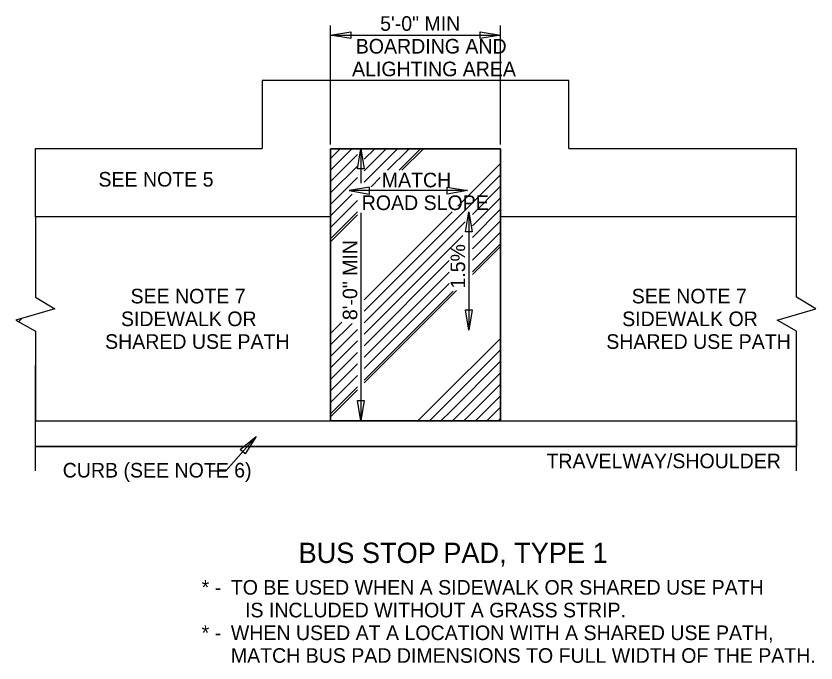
# Model space of a CAD drawing. Extents: x 1.8 to 18.1, y 0.6 to 10.4.
# Drawn here: x 2.716 to 7.645, y 6.227 to 10.215 of the extents above; entities that cross this region are included whole.
import ezdxf

# ---------------------------------------------------------------- set-up
doc = ezdxf.new("R2010")
doc.units = 0
for name, color, linetype in [('SD_P_Dimension Lines', 7, 'Continuous'), ('SD_P_Prop Object Lines', 7, 'Continuous'), ('SD_P_Shading', 7, 'Continuous'), ('SD_P_Subtitles', 7, 'Continuous'), ('SD_X_Exist Hidden Lines', 7, 'Continuous'), ('SD_X_Exist Object Lines', 7, 'Continuous'), ('SH_P_Sheet Border', 7, 'Continuous')]:
    doc.layers.add(name, color=color, linetype=linetype)

msp = doc.modelspace()

# ---------------------------------------------------------------- linework, layer by layer
at = {"layer": 'SD_P_Dimension Lines'}
for p, q in [((4.653, 9.4228), (4.653, 10.1561)), ((5.7016, 9.4228), (5.7016, 10.1561)), ((4.653, 10.0961), (5.7016, 10.0961)), ((4.84, 9.397), (4.84, 9.1855)), ((5.4982, 9.1385), (4.7687, 9.1385)), ((4.84, 9.0025), (4.84, 7.7193)), ((5.5059, 9.0086), (5.5059, 8.2791)), ((4.009, 7.4113), (4.1952, 7.623)), ((3.9053, 7.4113), (4.009, 7.4113))]:
    msp.add_line(p, q, dxfattribs=at)
for points in [[(4.778, 10.0753), (4.653, 10.0961), (4.778, 10.1169)], [(5.5766, 10.1169), (5.7016, 10.0961), (5.5766, 10.0753)], [(4.8192, 9.272), (4.84, 9.397), (4.8608, 9.272)], [(4.8937, 9.1593), (4.7687, 9.1385), (4.8937, 9.1177)], [(5.3732, 9.1593), (5.4982, 9.1385), (5.3732, 9.1177)], [(5.4851, 8.8836), (5.5059, 9.0086), (5.5267, 8.8836)], [(5.5267, 8.4041), (5.5059, 8.2791), (5.4851, 8.4041)], [(4.8608, 7.8443), (4.84, 7.7193), (4.8192, 7.8443)], [(4.097, 7.5429), (4.1952, 7.623), (4.1283, 7.5154)]]:
    msp.add_lwpolyline(points, close=True, dxfattribs=at)
at = {"layer": 'SD_P_Prop Object Lines'}
for p, q in [((4.653, 9.397), (4.653, 8.7678)), ((5.7016, 9.397), (4.653, 9.397)), ((5.7016, 8.7678), (5.7016, 9.397)), ((4.653, 8.9776), (2.8357, 8.9776)), ((2.8357, 8.9776), (2.8357, 8.4824)), ((4.653, 7.7193), (4.653, 8.9776)), ((5.7016, 8.9776), (5.7016, 7.7193)), ((7.5258, 8.4824), (7.5258, 8.9776)), ((4.653, 8.7678), (4.653, 7.7193)), ((5.7016, 8.7678), (5.7016, 7.7193)), ((2.8357, 8.4824), (2.9551, 8.4101)), ((7.6451, 8.4101), (7.5258, 8.4824)), ((2.9551, 8.4101), (2.7159, 8.3392)), ((7.406, 8.3392), (7.6451, 8.4101)), ((7.6384, 8.4081), (7.6422, 8.4119)), ((2.7159, 8.3392), (2.8357, 8.2714)), ((2.7308, 8.3308), (2.749, 8.349)), ((7.5258, 8.2714), (7.406, 8.3392)), ((2.8357, 8.2714), (2.8357, 7.7193)), ((7.5258, 7.7193), (7.5258, 8.2714)), ((2.8357, 7.7193), (7.5258, 7.7193)), ((2.8357, 7.7193), (4.653, 7.7193)), ((5.7016, 7.7193), (7.5258, 7.7193)), ((2.8357, 7.562), (7.5258, 7.562))]:
    msp.add_line(p, q, dxfattribs=at)
msp.add_lwpolyline([(7.5258, 8.9776), (6.0082, 8.9776), (5.7016, 8.9776)], dxfattribs=at)
at = {"layer": 'SD_P_Shading'}
for p, q in [((4.84, 9.397), (4.653, 9.397)), ((4.653, 9.397), (4.653, 8.7678)), ((4.653, 9.2655), (4.7845, 9.397)), ((4.653, 9.3362), (4.7138, 9.397)), ((5.7016, 9.397), (4.84, 9.397)), ((4.8608, 9.3318), (4.9259, 9.397)), ((4.8608, 9.2611), (4.9966, 9.397)), ((4.8608, 9.1904), (5.0674, 9.397)), ((5.0056, 9.2645), (5.1381, 9.397)), ((5.0763, 9.2645), (5.2088, 9.397)), ((5.094, 9.2645), (5.2265, 9.397)), ((5.7016, 8.7678), (5.7016, 9.397)), ((4.653, 9.1948), (4.8192, 9.3609)), ((4.653, 9.1241), (4.8192, 9.2902)), ((5.4376, 9.0424), (5.7016, 9.3064)), ((4.653, 9.0534), (4.8192, 9.2195)), ((4.8608, 8.3949), (5.7016, 9.2357)), ((4.9035, 9.1624), (4.9601, 9.219)), ((5.5286, 8.992), (5.7016, 9.165)), ((4.653, 8.9827), (4.7866, 9.1162)), ((4.653, 8.9119), (4.8192, 9.0781)), ((5.5286, 8.9213), (5.7016, 9.0943)), ((5.5286, 8.8506), (5.7016, 9.0236)), ((4.653, 8.8412), (4.8192, 9.0074)), ((4.653, 8.8236), (4.8192, 8.9897)), ((4.8608, 8.4656), (5.4038, 9.0086)), ((4.8608, 8.3242), (5.4826, 8.946)), ((5.5286, 8.7799), (5.7016, 8.9529)), ((5.5286, 8.7092), (5.7016, 8.8822)), ((4.8608, 8.2535), (5.4683, 8.861)), ((5.5286, 8.6384), (5.7016, 8.8115)), ((5.5286, 8.6208), (5.7016, 8.7938)), ((4.653, 8.7678), (4.653, 7.7193)), ((5.7016, 7.7193), (5.7016, 8.7678)), ((4.8608, 8.1828), (5.3852, 8.7071)), ((4.8608, 8.112), (5.3852, 8.6364)), ((4.8608, 8.0413), (5.3852, 8.5657)), ((4.8608, 7.9529), (5.4309, 8.523)), ((4.8608, 7.9706), (5.4094, 8.5192)), ((4.653, 8.2579), (4.7233, 8.3282)), ((4.653, 8.1872), (4.7865, 8.3206)), ((4.653, 8.1164), (4.8192, 8.2826)), ((4.653, 8.0457), (4.8192, 8.2119)), ((5.3217, 7.8482), (5.7016, 8.2281)), ((4.653, 7.975), (4.8192, 8.1412)), ((5.357, 7.8128), (5.7016, 8.1574)), ((5.3924, 7.7775), (5.7016, 8.0867)), ((4.653, 7.9043), (4.8192, 8.0704)), ((4.653, 7.8336), (4.8192, 7.9997)), ((5.4277, 7.7421), (5.7016, 8.016)), ((5.4756, 7.7193), (5.7016, 7.9453)), ((4.653, 7.7629), (4.8192, 7.929)), ((4.653, 7.7452), (4.8192, 7.9113)), ((5.1928, 7.7193), (5.3217, 7.8482)), ((5.5463, 7.7193), (5.7016, 7.8746)), ((5.2635, 7.7193), (5.357, 7.8128)), ((5.617, 7.7193), (5.7016, 7.8038)), ((5.3342, 7.7193), (5.3924, 7.7775)), ((5.4049, 7.7193), (5.4277, 7.7421)), ((4.653, 7.7193), (4.84, 7.7193)), ((4.84, 7.7193), (5.7016, 7.7193)), ((5.6877, 7.7193), (5.7016, 7.7331))]:
    msp.add_line(p, q, dxfattribs=at)
for points in [[(4.653, 9.397), (5.7016, 9.397), (5.7016, 7.7193), (4.653, 7.7193)], [(2.8357, 7.7193), (7.5258, 7.7193), (7.5258, 7.562), (2.8357, 7.562)]]:
    msp.add_lwpolyline(points, close=True, dxfattribs=at)
at = {"layer": 'SD_X_Exist Hidden Lines'}
for p, q in [((4.233, 9.817), (4.233, 9.3976)), ((6.1216, 9.817), (4.233, 9.817)), ((6.1216, 9.3976), (6.1216, 9.817)), ((2.8357, 9.3976), (4.233, 9.3976)), ((6.1216, 9.3976), (7.5258, 9.3976))]:
    msp.add_line(p, q, dxfattribs=at)
at = {"layer": 'SD_X_Exist Object Lines'}
for p, q in [((2.8357, 8.9776), (2.8357, 9.3976)), ((7.5258, 8.9776), (7.5258, 9.3976)), ((2.8357, 7.412), (2.8357, 8.0616)), ((7.5258, 7.412), (7.5258, 8.0616))]:
    msp.add_line(p, q, dxfattribs=at)

# ---------------------------------------------------------------- texts
at = {"layer": 'SD_P_Dimension Lines'}
for s, p in [('MATCH', (4.9698, 9.1589)), ('ROAD SLOPE', (4.8462, 9.0189)), ('* -', (3.8597, 6.6485)), ('TO BE USED WHEN A SIDEWALK OR SHARED USE PATH', (4.0397, 6.6485)), ('        IS INCLUDED WITHOUT A GRASS STRIP.', (3.8597, 6.5085)), ('* - ', (3.8597, 6.3685)), ('WHEN USED AT A LOCATION WITH A SHARED USE PATH,', (4.0397, 6.3685)), ('MATCH BUS PAD DIMENSIONS TO FULL WIDTH OF THE PATH.', (4.0397, 6.2285))]:
    msp.add_text(s, height=0.09, dxfattribs=at).set_placement(p)
msp.add_text('1.5%', height=0.09, rotation=90, dxfattribs=at).set_placement((5.4834, 8.5346))
at = {"layer": 'SD_P_Subtitles'}
msp.add_text('BUS STOP PAD, TYPE 1', height=0.125, dxfattribs=at).set_placement((4.4572, 6.8437))
at = {"layer": 'SH_P_Sheet Border'}
for s, p in [('5\'-0" MIN', (4.9596, 10.1234)), ('BOARDING AND', (4.8095, 9.9834)), ('ALIGHTING AREA', (4.7865, 9.8434)), ('SEE NOTE 5', (3.224, 9.1634)), ('SEE NOTE 7', (3.4217, 8.4434)), ('SEE NOTE 7', (6.5098, 8.4434)), ('SIDEWALK OR ', (3.3626, 8.3034)), ('SIDEWALK OR ', (6.4508, 8.3034)), ('SHARED USE PATH', (3.2648, 8.1634)), ('SHARED USE PATH', (6.353, 8.1634)), ('TRAVELWAY/SHOULDER', (5.9843, 7.4274)), ('CURB (SEE NOTE 6)', (3.0038, 7.3704))]:
    msp.add_text(s, height=0.09, dxfattribs=at).set_placement(p)
msp.add_text('8\'-0" MIN', height=0.09, rotation=90, dxfattribs=at).set_placement((4.8189, 8.3404))

doc.saveas('drawing.dxf')
